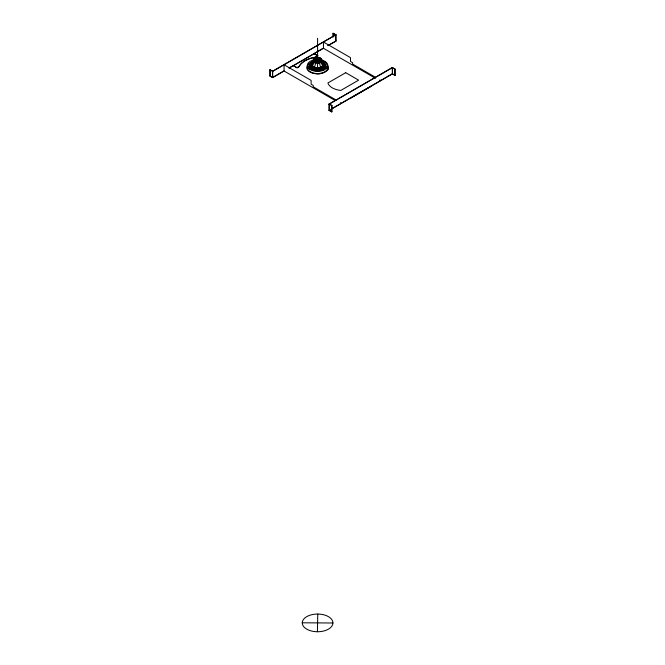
<?xml version="1.0" encoding="UTF-8"?>
<svg xmlns="http://www.w3.org/2000/svg" width="665" height="665" viewBox="0 0 665 665"><rect width="100%" height="100%" fill="white"/><g stroke="black" fill="none" stroke-linecap="round" stroke-linejoin="round"><path stroke-width="1" d="M317.554 63.491L317.546 67.248M316.764 60.033C315.285 62.468 322.06 58.985 316.399 60.257M317.421 631.75L317.762 614.044M312.907 61.604L310.48 63.233L309.691 66.035A7.963 4.597 0 0 0 316.291 69.875L318.784 69.883A7.963 4.597 0 0 0 322.226 69.069L323.182 68.603L323.14 69.667L323.182 68.603L325.135 66.774L325.443 64.638A7.963 4.597 0 0 0 322.276 61.629M319.242 69.11C330.613 64.148 319.491 70.174 316.49 69.152A6.692 3.865 0 0 1 310.954 65.926L309.599 65.32L310.962 65.353L312.907 68.113A6.559 3.79 0 0 0 322.193 68.138L323.323 67.273M319.616 59.775L319.923 60.249L317.388 58.994L317.338 59.567L315.202 60.473L317.388 58.761L319.923 60.041C315.16 63.009 319.79 60.473 317.205 61.288L315.202 60.465L317.388 58.761L315.202 60.241L317.803 61.471M323.107 69.7L323.182 68.603L323.315 69.617L323.996 68.054M315.518 62.036C311.486 58.628 320.663 58.104 320.746 60.249C319.782 58.362 316.989 58.362 315.301 59.21C313.04 59.517 315.925 62.834 314.695 61.363M323.074 69.734L323.182 68.603L323.04 69.775L322.226 69.069L322.99 69.858M324.129 65.436L323.323 63.449L324.038 64.347C322.242 70.739 325.135 65.885 323.423 64.023M309.558 69.127C307.945 68.379 310.838 64.073 309.691 66.035L310.53 65.478L310.954 65.926L310.962 64.721A6.692 3.865 0 0 1 312.849 62.593L312.874 62.61A6.426 3.707 0 0 0 313.165 67.946A6.426 3.707 0 0 0 322.251 67.788A6.426 3.707 0 0 0 321.968 62.543M312.184 64.738L312.176 65.727L312.218 65.187M319.632 60L317.737 61.729L315.202 60.457L317.055 59.526L315.202 60.465L316.116 60.806C315.227 59.991 316.798 60.465 316.099 60.465M324.171 65.386L325.534 65.353L324.179 65.96A6.692 3.865 0 0 1 319.109 69.102L317.538 69.933L317.213 69.542L319.275 69.077M319.283 60.449L318.976 59.651L317.388 59.002L315.202 60.473L317.055 61.147L316.091 60.232L317.097 59.542L316.091 60.316L317.114 59.542M320.605 60.922L320.779 60.54L320.306 61.454L320.738 60.831M322.833 64.713L322.833 65.677L322.808 64.439M323.813 64.572L323.747 66.949L323.946 64.156C326.956 67.406 320.056 60.34 323.381 63.416L322.251 62.685L323.913 64.48M325.883 68.395L325.534 66.093M318.427 61.097L319.092 60.016L319.923 60.257C314.312 63.142 319.283 60.083 319.117 60.748M323.897 66.442L323.747 66.949L324.046 66.334M312.326 66.043C315.942 68.828 315.9 69.634 322.417 66.683M311.22 66.409C310.979 67.273 310.863 63.059 312.874 62.61L311.237 64.455L311.81 63.408M311.32 66.891L311.104 64.322M311.004 65.428L311.195 64.372M322.957 64.763L322.799 66.059L322.783 64.439M322.924 67.406A6.027 3.483 0 0 0 323.522 65.286L322.774 67.572L323.597 65.81M322.783 67.547L323.448 64.879M323.863 66.758L324.262 65.353L324.744 65.544A7.963 4.597 0 0 0 323.223 64.389M323.381 66.716L323.589 65.835A6.766 3.907 0 0 1 324.005 66.442L322.367 68.312M320.646 60.648C320.638 58.196 314.321 57.913 314.52 60.914M322.799 66.059L322.899 65.195M315.684 63.2L315.144 65.004A10.199 4.19 -71.4 0 0 314.736 66.808M314.853 67.921L315.9 68.104M311.835 63.956L312.051 63.441M315.85 60.133L316.016 59.775M319.932 61.388A2.494 1.438 0 0 1 319.782 61.596L320.081 61.097M323.082 65.544L323.298 65.029M317.363 59.551L318.028 59.301M317.055 59.526L315.202 60.465L316.199 60.848L315.617 60.39M316.548 60.224L316.889 59.908L315.202 60.457L316.357 60.881M318.527 60.174L317.18 60.831M315.809 69.069L319.109 69.102C317.596 70.49 307.172 66.018 315.842 69.077M314.329 62.402L313.381 63.981A10.199 7.232 -44.7 0 0 312.691 65.611M317.762 59.517L316.972 59.484L317.388 59.002L318.294 59.584M317.055 59.476L317.388 59.002L318.735 59.551M316.498 60.174L316.964 59.867M313.689 60.856L313.398 61.197A10.199 7.199 45.3 0 0 312.716 62.369M324.179 65.96L324.603 65.502L324.188 64.746L324.653 65.187M317.172 59.509L317.978 59.517A2.494 1.438 0 0 0 317.188 59.517L317.13 59.301M317.671 61.504L318.136 61.138M313.83 61.33L312.741 62.585A10.199 8.329 0.4 0 0 311.952 63.99M316.989 59.592L317.371 59.218L316.681 59.36M310.239 65.253L310.962 64.721L310.937 65.336M320.048 61.687L320.422 61.38L318.71 62.169M323.398 67.464L322.816 67.996L323.897 66.733L323.93 64.422M324.853 65.162L325.443 64.638L324.994 65.203L325.434 66.076L324.844 65.544M318.061 59.501L317.388 59.002L316.041 60.199L316.906 59.651M311.893 63.541L312.941 62.726A6.559 3.79 0 0 0 312.907 68.113L311.095 66.325L312.242 67.946M321.32 67.365L322.184 66.758L319.965 67.93L320.688 67.68M320.754 67.797L320.023 68.054L322.184 66.758M321.345 67.423L322.251 66.816C321.411 68.503 315.925 68.246 316.69 68.354M316.133 60.723L315.202 60.465L317.612 61.222L316.523 60.831M317.82 59.509L318.469 59.276L318.028 59.601M317.03 61.255L318.153 61.238M317.197 61.172L316.54 61.047M319.05 62.053L319.616 61.729M319.832 61.845L318.951 62.227L319.641 61.82A2.494 1.438 0 0 1 318.693 62.219M322.251 66.475L320.962 67.215M318.793 60.681L318.028 61.188L318.427 60.922M319.74 61.903L320.156 61.629M269.973 69.783L272.675 71.172L272.675 77.597L269.973 76.034L269.973 69.783L272.675 71.346L335.958 34.813L335.958 41.064L328.011 45.644M333.099 36.907L333.099 33.333L335.958 34.813M335.808 34.721L272.525 71.263L272.525 77.506L283.922 70.931L335.21 100.54M269.973 76.034L272.675 77.423M289.017 67.988L293.265 65.536L297.022 67.705L299.034 66.542A23.624 13.641 0 0 1 315.268 57.173L317.77 55.727L315.268 57.34A23.624 13.641 0 0 0 299.034 66.716L297.022 67.88L293.265 65.536M317.77 55.902L314.013 53.557L323.539 48.063M327.862 45.561L335.958 41.064M272.675 77.597L284.071 71.014L284.071 64.771L311.129 80.39L311.129 84.206L313.232 85.419L313.232 86.816L336.174 100.058M289.167 68.071L323.689 48.146M329.192 103.981L331.901 105.544L331.752 111.878L329.042 110.315L329.042 104.064L392.325 67.531L395.027 69.094L395.027 75.336L392.325 73.948L392.325 67.531M329.192 104.156L392.475 67.614L392.475 73.865L371.735 85.843M329.042 104.064L331.901 105.544M392.325 67.705L395.027 69.094M329.042 110.315L331.901 111.787M331.793 108.728L392.325 73.782L395.027 75.336M329.192 110.398L371.585 85.926M350.987 97.988L371.735 86.018M313.83 60.781L308.643 63.749A9.393 5.42 0 0 0 310.896 69.268A9.393 5.42 0 0 0 320.439 70.606L326.49 67.14A9.393 5.42 0 0 0 322.633 60.881M318.976 60.773L319.923 60.266L318.61 59.634M317.837 69.426L318.327 69.177L317.305 69.376M315.534 59.675L316.781 59.335M315.534 59.759L317.039 59.335M317.213 69.542L316.291 69.875L318.784 69.883L317.87 69.509M316.091 60.224L317.047 59.883M319.923 60.257L318.876 60.041L319.923 60.257C318.493 61.596 318.676 58.844 319.923 60.266L319.158 60.523M315.518 69.326L321.195 68.886M316.814 59.983L315.202 60.457L316.158 60.881M320.522 69.11L319.233 69.409C323.015 68.562 317.77 69.717 319.815 69.293M316.382 59.501L317.579 59.343M317.338 59.393L317.18 59.484M318.452 67.805L319.341 67.689M316.715 68.221L319.192 68.113M318.934 68.212L316.166 68.179M318.377 68.221L318.934 68.187M316.881 61.263L317.795 61.08M317.538 69.517L318.311 69.492M318.078 60.798L316.573 60.257M302.259 622.797L332.924 622.997A15.337 8.853 0 0 0 310.073 615.183A15.337 8.853 0 0 0 309.774 630.511A15.337 8.853 0 0 0 332.924 622.997M314.587 69.118L316.515 69.468M317.33 61.072L316.773 61.13M315.75 67.68L316.64 67.805M318.469 59.276L319.275 59.509M318.111 59.335L318.892 59.376M315.842 69.393L314.562 69.102M319.491 60.224L318.884 59.85M316.407 62.169L315.069 61.679M315.7 61.928L315.285 61.837L316.365 62.211A2.494 1.438 0 0 1 315.11 60.706M315.127 67.921L312.808 66.567M313.739 67.423L314.861 67.897M314.138 67.198L312.858 66.45M318.577 62.768L319.424 63.208L319.965 65.012A10.199 4.14 71.7 0 1 320.355 66.816M333.099 33.333L335.808 34.896M335.808 41.147L335.659 34.813M375.559 77.323L352.616 64.073L352.616 62.685L350.513 61.471L350.513 57.656L323.456 42.028L323.456 48.279L375.484 78.32M314.013 53.557L317.77 55.727M315.667 62.028L315.06 61.321M319.433 59.792L319.915 59.883M313.24 66.982L313.772 67.373M323.265 63.566L322.226 62.751A6.559 3.79 0 0 1 322.193 68.138M313.755 67.406L312.4 65.993M311.137 62.618L311.752 63.383M315.501 61.795L315.052 61.08M322.226 69.069L323.007 69.817M317.296 61.288L317.737 61.729L316.914 60.789M321.536 61.587L321.843 61.912A10.357 8.454 0.4 0 1 323.232 64.114M321.461 60.872L321.752 61.213A10.199 7.232 -44.7 0 1 322.442 62.394M323.373 64.081L323.996 65.203L323.764 64.63M320.796 62.419L321.735 63.998A10.199 7.199 45.3 0 1 322.417 65.635M311.777 66.849L311.561 66.309M323.099 63.466L323.306 63.981M314.819 61.454L314.678 60.939M311.827 65.004L312.035 65.519M311.137 66.35L311.062 65.76M312.093 63.092L311.952 62.069L312.026 63.084M315.85 60.44L315.917 59.925L315.908 60.598M314.936 60.939L315.119 61.429M323.182 68.603L323.215 69.626M394.877 69.177L394.877 75.428M379.973 79.867L379.973 80.914M340.588 102.609L340.588 103.649M333.248 33.25L333.248 36.824M331.752 105.627L331.752 111.878M329.341 104.064L329.341 110.315M317.587 38.271L317.587 60.141M316.681 59.268L316.706 59.717M314.163 53.641L293.415 65.619M270.123 69.7L270.123 75.951M325.443 66.932A7.963 4.597 0 0 1 325.434 68.37M309.981 69.035A7.963 4.597 0 0 1 309.998 66.192M327.687 66.733A10.241 5.91 0 0 1 317.529 73.549A10.241 5.91 0 0 1 307.454 66.683M322.409 63.1A5.968 3.45 0 0 1 321.544 67.68A5.968 3.45 0 0 1 313.556 67.664A5.968 3.45 0 0 1 312.75 63.075M315.559 60.083A2.494 1.438 0 0 1 315.809 59.916M315.609 62.493A3.317 1.912 0 0 1 314.254 60.939M316.557 59.127A3.317 1.912 0 0 1 320.721 60.365M322.326 63.133A5.86 3.383 0 0 1 321.469 67.639A5.86 3.383 0 0 1 313.631 67.622A5.86 3.383 0 0 1 312.841 63.117M321.968 62.759A6.426 3.707 0 0 1 322.251 68.005A6.426 3.707 0 0 1 313.165 68.163A6.426 3.707 0 0 1 312.882 62.917M315.75 62.568A3.965 2.286 0 0 1 314.254 59.276A3.965 2.286 0 0 1 320.073 58.761A3.965 2.286 0 0 1 320.355 62.153M321.461 59.725A4.364 2.519 0 0 1 317.895 63.374A4.364 2.519 0 0 1 313.423 60.074M316.232 58.462A4.364 2.519 0 0 1 318.934 58.462M320.148 58.828A4.364 2.519 0 0 1 320.663 59.085M327.828 65.735A10.781 6.226 0 0 1 317.529 73.857A10.781 6.226 0 0 1 307.33 65.685M321.411 59.966A10.241 5.91 0 0 1 325.925 68.869A10.241 5.91 0 0 1 309.882 69.359A10.241 5.91 0 0 1 312.75 60.224M319.782 73.657A10.108 5.835 0 0 1 316.623 73.773M328.211 68.96A10.781 6.226 0 0 1 327.803 69.908M309.242 68.877A8.371 4.83 0 0 1 310.198 66.109M325.7 67.256A8.371 4.83 0 0 1 325.908 68.005M309.691 69.102A7.963 4.597 0 0 1 309.998 66.957M323.223 65.162A7.963 4.597 0 0 1 324.678 66.325M325.443 67.697A7.963 4.597 0 0 1 325.534 68.412M312.184 67.381A6.027 3.483 0 0 1 311.611 66.35M323.589 66.01L323.522 65.461L323.589 66.01M324.653 67.439L323.406 69.817L324.653 67.439M345.692 72.693L327.903 82.959A15.827 9.135 0 0 0 340.829 90.423L358.618 80.149L345.692 72.693M310.189 65.153L309.699 64.596L310.148 65.17M311.727 63.557L310.48 63.233L311.735 63.599M317.272 69.401L316.49 69.152L317.23 69.451M313.689 68.786L312.907 68.412L313.722 68.803M312.334 67.547L311.486 65.76L312.334 67.547M324.088 65.785L323.872 64.813L324.071 65.785M316.349 61.845A2.419 1.397 0 0 0 319.99 60.648A2.419 1.397 0 0 0 316.365 59.426A2.419 1.397 0 0 0 316.349 61.845M315.576 61.82A3.965 2.286 0 0 0 321.528 59.85A3.965 2.286 0 0 0 315.601 57.855A3.965 2.286 0 0 0 315.576 61.82M315.368 62.02A4.364 2.519 0 0 0 321.935 59.85A4.364 2.519 0 0 0 315.401 57.656A4.364 2.519 0 0 0 315.368 62.02"/></g></svg>
